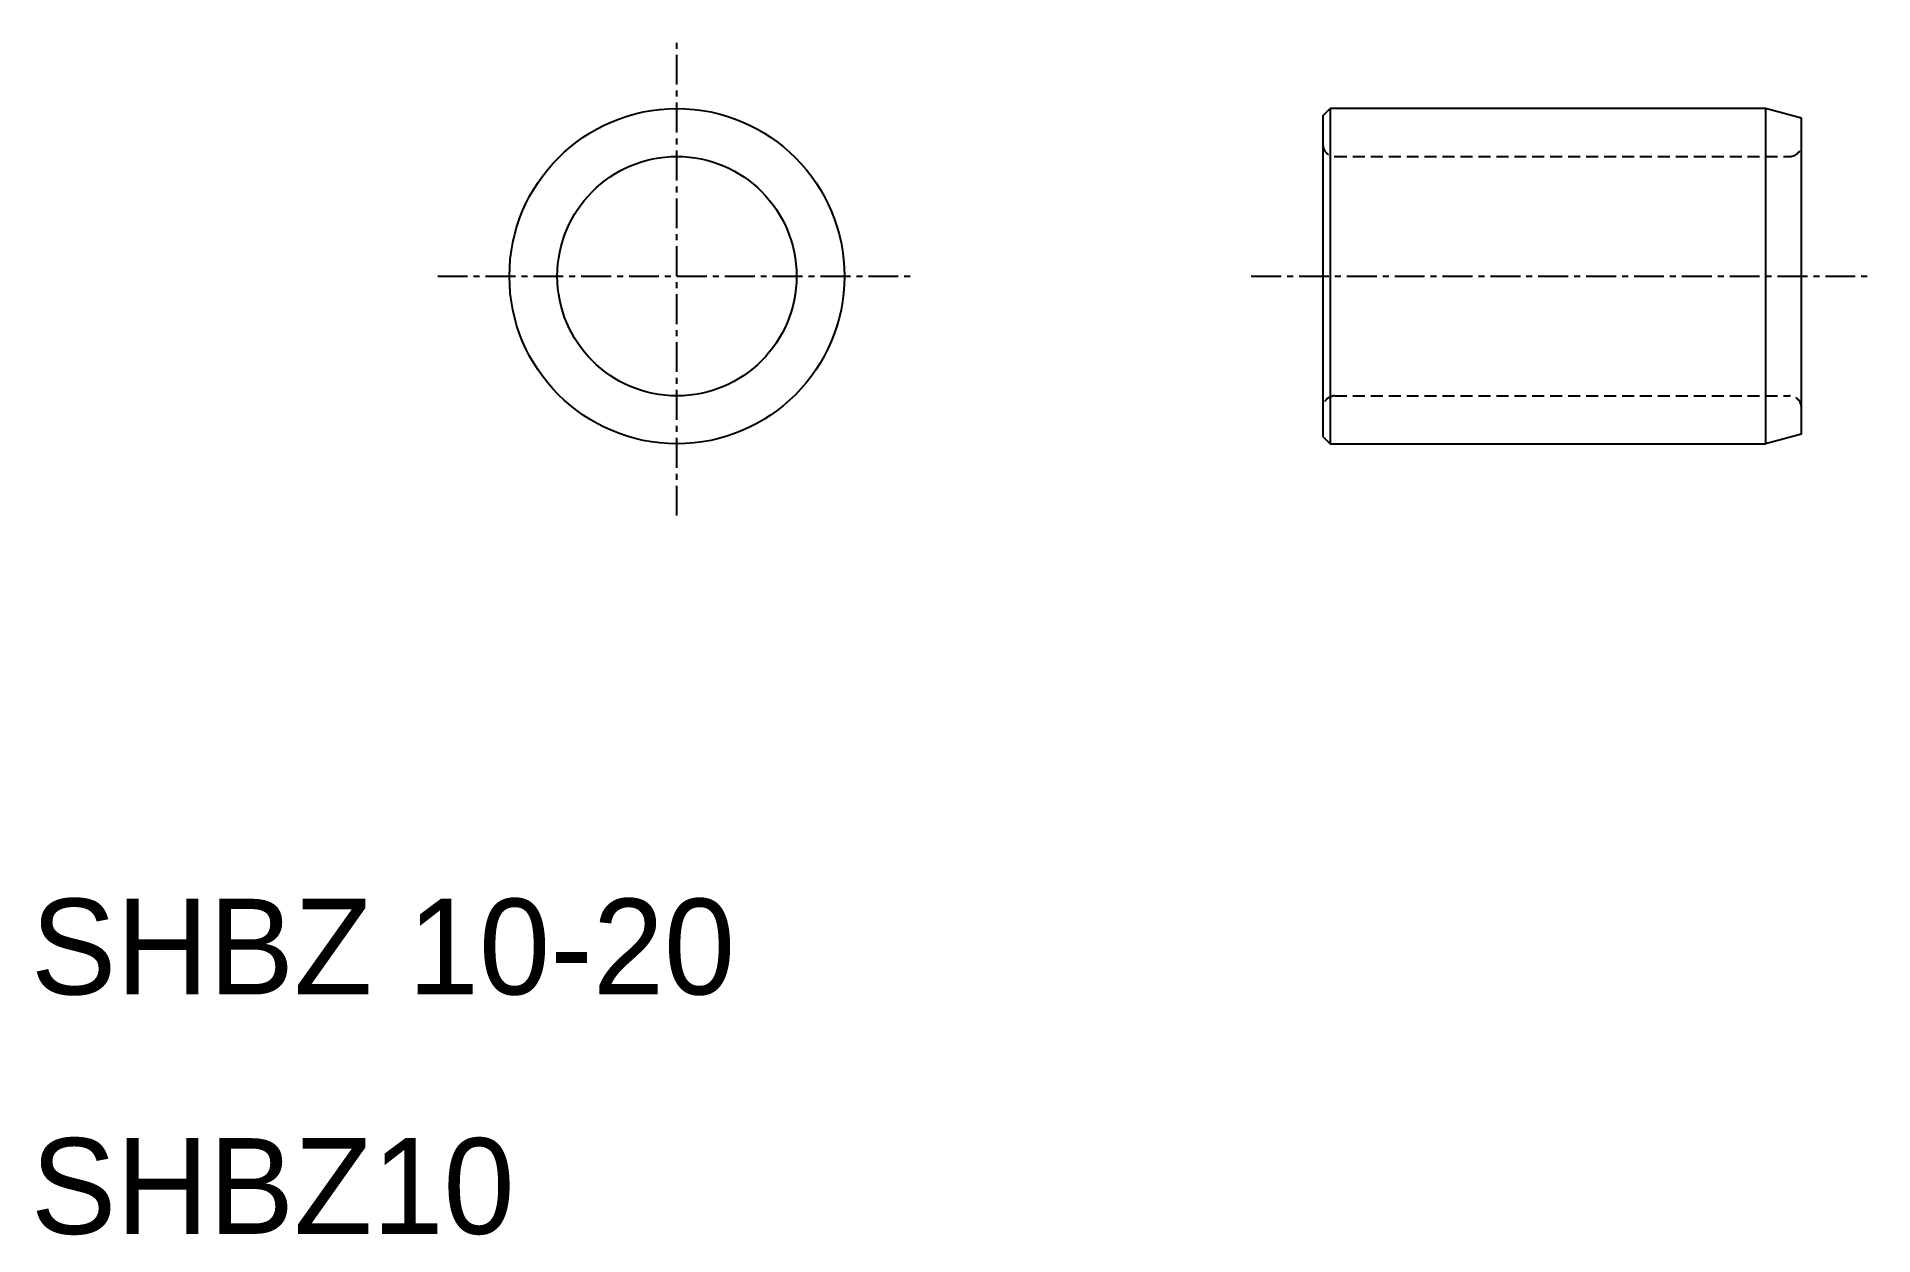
# Model space of a CAD drawing. Extents: x 10.2 to 87, y 9.9 to 60.
import ezdxf

# ---------------------------------------------------------------- set-up
doc = ezdxf.new("R2010")
doc.units = 0
doc.linetypes.add('CENTER', pattern=[2, 1.25, -0.25, 0.25, -0.25])
doc.linetypes.add('DASHED', pattern=[0.75, 0.5, -0.25])
doc.layers.get('0').update_dxf_attribs({"linetype": 'CONTINUOUS'})
doc.layers.add('CENTER', color=1, linetype='CENTER')

msp = doc.modelspace()

# ---------------------------------------------------------------- linework, layer by layer
at = {"color": 7, "linetype": 'CONTINUOUS'}
for p, q in [((64, 56.7), (64.3, 57)), ((64.3, 57), (64.3, 43)), ((82.5, 57), (64.3, 57)), ((82.5, 57), (82.5, 43)), ((84, 56.598), (82.5, 57)), ((64, 56.7), (64, 43.3)), ((84, 43.402), (84, 56.598)), ((64, 43.3), (64.3, 43)), ((64.3, 43), (82.5, 43)), ((84, 43.402), (82.5, 43))]:
    msp.add_line(p, q, dxfattribs=at)
at = {"color": 3, "linetype": 'DASHED'}
for p, q in [((64.5, 55), (83.5, 55)), ((64.5, 45), (83.5, 45))]:
    msp.add_line(p, q, dxfattribs=at)
at = {"color": 7, "linetype": 'CONTINUOUS'}
for radius in [7, 5]:
    msp.add_circle((37, 50), radius, dxfattribs=at)
at = {"color": 3, "linetype": 'DASHED'}
for centre, start, end in [((64.5, 55.5), 180, 270), ((83.5, 55.5), 270, 0), ((64.5, 44.5), 90, 180), ((83.5, 44.5), 0, 90)]:
    msp.add_arc(centre, 0.5, start, end, dxfattribs=at)
at = {"layer": 'CENTER', "color": 1, "linetype": 'CENTER'}
for p, q in [((37, 40), (37, 60)), ((27, 50), (47, 50)), ((61, 50), (87, 50))]:
    msp.add_line(p, q, dxfattribs=at)

# ---------------------------------------------------------------- texts
at = {"color": 7, "linetype": 'CONTINUOUS'}
for s, p in [('SHBZ 10-20', (10, 20)), ('SHBZ10', (10, 10))]:
    msp.add_text(s, height=4, dxfattribs=at).set_placement(p)

doc.saveas('drawing.dxf')
